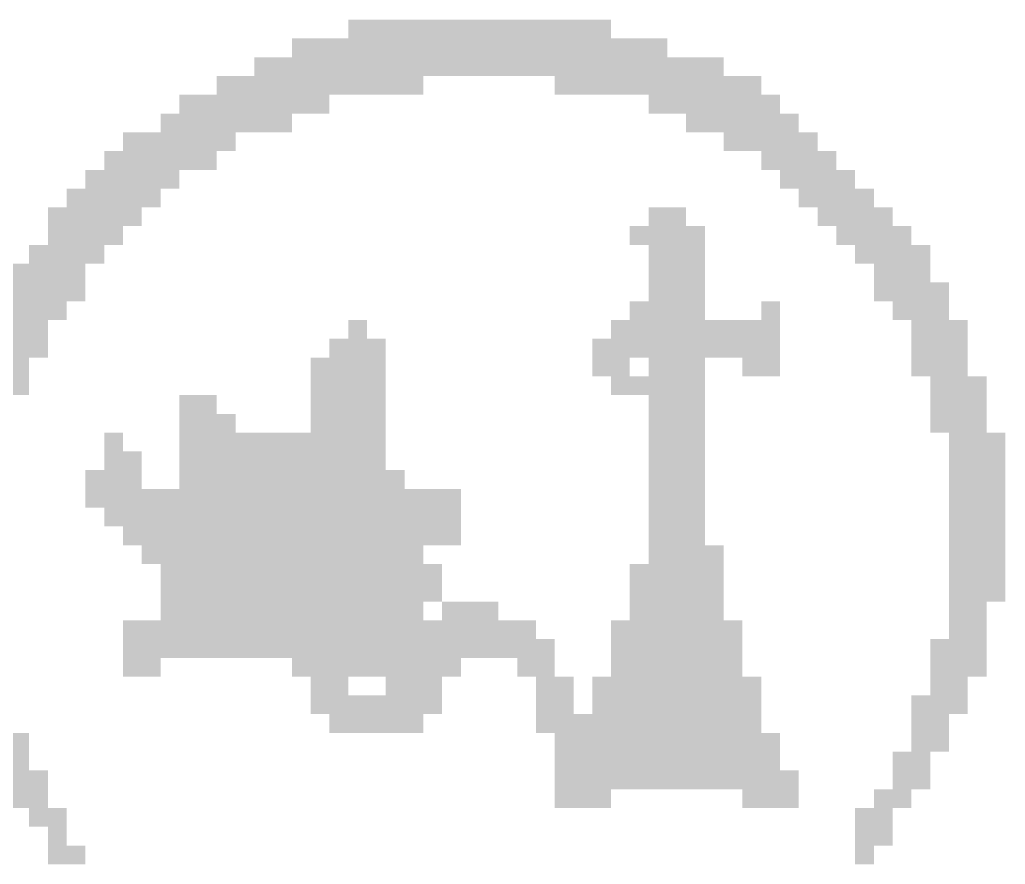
# Paper-space layout '02 Building 3D Model' of a CAD drawing. Header units: millimetres. Extents: x 5 to 415, y 7 to 290.
# Drawn here: x 373.38 to 386.5, y 92.75 to 104 of the extents above; entities that cross this region are included whole.
import ezdxf

# ---------------------------------------------------------------- set-up
doc = ezdxf.new("R2010")
doc.units = ezdxf.units.MM
doc.layers.add('BRANDING', color=7, linetype='Continuous')

# ---------------------------------------------------------------- blocks, each defined once
blk = doc.blocks.new('SHEET_02_BUILDING_3D')
at = {"layer": 'BRANDING'}
for points in [[(377.75, 104), (378, 104), (377.75, 103.75), (378, 103.75)], [(378, 104), (378.5, 104), (378, 103.75), (378.5, 103.75)], [(378.5, 104), (378.75, 104), (378.5, 103.75), (378.75, 103.75)], [(378.75, 104), (379, 104), (378.75, 103.75), (379, 103.75)], [(379, 104), (380, 104), (379, 103.75), (380, 103.75)], [(380, 104), (380.75, 104), (380, 103.75), (380.75, 103.75)], [(380.75, 104), (381.25, 104), (380.75, 103.75), (381.25, 103.75)], [(377, 103.75), (377.25, 103.75), (377, 103.5), (377.25, 103.5)], [(377.25, 103.75), (377.5, 103.75), (377.25, 103.5), (377.5, 103.5)], [(377.5, 103.75), (378, 103.75), (377.5, 103.5), (378, 103.5)], [(378, 103.75), (378.25, 103.75), (378, 103.5), (378.25, 103.5)], [(378.25, 103.75), (379, 103.75), (378.25, 103.5), (379, 103.5)], [(379, 103.75), (379.75, 103.75), (379, 103.5), (379.75, 103.5)], [(379.75, 103.75), (380.5, 103.75), (379.75, 103.5), (380.5, 103.5)], [(380.5, 103.75), (381.75, 103.75), (380.5, 103.5), (381.75, 103.5)], [(381.75, 103.75), (382, 103.75), (381.75, 103.5), (382, 103.5)], [(376.5, 103.5), (376.75, 103.5), (376.5, 103.25), (376.75, 103.25)], [(376.75, 103.5), (377.25, 103.5), (376.75, 103.25), (377.25, 103.25)], [(377.25, 103.5), (377.75, 103.5), (377.25, 103.25), (377.75, 103.25)], [(377.75, 103.5), (378.75, 103.5), (377.75, 103.25), (378.75, 103.25)], [(378.75, 103.5), (379, 103.5), (378.75, 103.25), (379, 103.25)], [(379, 103.5), (380.5, 103.5), (379, 103.25), (380.5, 103.25)], [(380.5, 103.5), (380.75, 103.5), (380.5, 103.25), (380.75, 103.25)], [(380.75, 103.5), (381.5, 103.5), (380.75, 103.25), (381.5, 103.25)], [(381.5, 103.5), (382.25, 103.5), (381.5, 103.25), (382.25, 103.25)], [(382.25, 103.5), (382.75, 103.5), (382.25, 103.25), (382.75, 103.25)], [(376, 103.25), (376.25, 103.25), (376, 103), (376.25, 103)], [(376.25, 103.25), (376.5, 103.25), (376.25, 103), (376.5, 103)], [(376.5, 103.25), (377, 103.25), (376.5, 103), (377, 103)], [(377, 103.25), (377.5, 103.25), (377, 103), (377.5, 103)], [(377.5, 103.25), (378, 103.25), (377.5, 103), (378, 103)], [(378, 103.25), (378.25, 103.25), (378, 103), (378.25, 103)], [(378.25, 103.25), (378.75, 103.25), (378.25, 103), (378.75, 103)], [(380.5, 103.25), (381, 103.25), (380.5, 103), (381, 103)], [(381, 103.25), (381.25, 103.25), (381, 103), (381.25, 103)], [(381.25, 103.25), (382.25, 103.25), (381.25, 103), (382.25, 103)], [(382.25, 103.25), (382.75, 103.25), (382.25, 103), (382.75, 103)], [(382.75, 103.25), (383.25, 103.25), (382.75, 103), (383.25, 103)], [(375.5, 103), (375.75, 103), (375.5, 102.75), (375.75, 102.75)], [(375.75, 103), (376, 103), (375.75, 102.75), (376, 102.75)], [(376, 103), (376.25, 103), (376, 102.75), (376.25, 102.75)], [(376.25, 103), (376.5, 103), (376.25, 102.75), (376.5, 102.75)], [(376.5, 103), (377, 103), (376.5, 102.75), (377, 102.75)], [(377, 103), (377.25, 103), (377, 102.75), (377.25, 102.75)], [(377.25, 103), (377.5, 103), (377.25, 102.75), (377.5, 102.75)], [(381.75, 103), (382, 103), (381.75, 102.75), (382, 102.75)], [(382, 103), (382.75, 103), (382, 102.75), (382.75, 102.75)], [(382.75, 103), (383.25, 103), (382.75, 102.75), (383.25, 102.75)], [(383.25, 103), (383.5, 103), (383.25, 102.75), (383.5, 102.75)], [(375.25, 102.75), (376, 102.75), (375.25, 102.5), (376, 102.5)], [(376, 102.75), (376.5, 102.75), (376, 102.5), (376.5, 102.5)], [(376.5, 102.75), (376.75, 102.75), (376.5, 102.5), (376.75, 102.5)], [(376.75, 102.75), (377, 102.75), (376.75, 102.5), (377, 102.5)], [(382.25, 102.75), (382.5, 102.75), (382.25, 102.5), (382.5, 102.5)], [(382.5, 102.75), (383, 102.75), (382.5, 102.5), (383, 102.5)], [(383, 102.75), (383.5, 102.75), (383, 102.5), (383.5, 102.5)], [(383.5, 102.75), (383.75, 102.75), (383.5, 102.5), (383.75, 102.5)], [(374.75, 102.5), (375, 102.5), (374.75, 102.25), (375, 102.25)], [(375, 102.5), (375.25, 102.5), (375, 102.25), (375.25, 102.25)], [(375.25, 102.5), (375.5, 102.5), (375.25, 102.25), (375.5, 102.25)], [(375.5, 102.5), (375.75, 102.5), (375.5, 102.25), (375.75, 102.25)], [(375.75, 102.5), (376, 102.5), (375.75, 102.25), (376, 102.25)], [(376, 102.5), (376.25, 102.5), (376, 102.25), (376.25, 102.25)], [(382.75, 102.5), (383, 102.5), (382.75, 102.25), (383, 102.25)], [(383, 102.5), (383.5, 102.5), (383, 102.25), (383.5, 102.25)], [(383.5, 102.5), (384, 102.5), (383.5, 102.25), (384, 102.25)], [(374.5, 102.25), (374.75, 102.25), (374.5, 102), (374.75, 102)], [(374.75, 102.25), (375, 102.25), (374.75, 102), (375, 102)], [(375, 102.25), (375.25, 102.25), (375, 102), (375.25, 102)], [(375.25, 102.25), (375.5, 102.25), (375.25, 102), (375.5, 102)], [(375.5, 102.25), (375.75, 102.25), (375.5, 102), (375.75, 102)], [(375.75, 102.25), (376, 102.25), (375.75, 102), (376, 102)], [(383.25, 102.25), (383.5, 102.25), (383.25, 102), (383.5, 102)], [(383.5, 102.25), (383.75, 102.25), (383.5, 102), (383.75, 102)], [(383.75, 102.25), (384.25, 102.25), (383.75, 102), (384.25, 102)], [(374.25, 102), (374.5, 102), (374.25, 101.75), (374.5, 101.75)], [(374.5, 102), (374.75, 102), (374.5, 101.75), (374.75, 101.75)], [(374.75, 102), (375, 102), (374.75, 101.75), (375, 101.75)], [(375, 102), (375.5, 102), (375, 101.75), (375.5, 101.75)], [(383.5, 102), (383.75, 102), (383.5, 101.75), (383.75, 101.75)], [(383.75, 102), (384, 102), (383.75, 101.75), (384, 101.75)], [(384, 102), (384.5, 102), (384, 101.75), (384.5, 101.75)], [(374, 101.75), (374.25, 101.75), (374, 101.5), (374.25, 101.5)], [(374.25, 101.75), (374.75, 101.75), (374.25, 101.5), (374.75, 101.5)], [(374.75, 101.75), (375, 101.75), (374.75, 101.5), (375, 101.5)], [(375, 101.75), (375.25, 101.75), (375, 101.5), (375.25, 101.5)], [(383.75, 101.75), (384, 101.75), (383.75, 101.5), (384, 101.5)], [(384, 101.75), (384.25, 101.75), (384, 101.5), (384.25, 101.5)], [(384.25, 101.75), (384.75, 101.75), (384.25, 101.5), (384.75, 101.5)], [(373.75, 101.5), (374, 101.5), (373.75, 101.25), (374, 101.25)], [(374, 101.5), (374.75, 101.5), (374, 101.25), (374.75, 101.25)], [(374.75, 101.5), (375, 101.5), (374.75, 101.25), (375, 101.25)], [(381.75, 101.5), (382, 101.5), (381.75, 101.25), (382, 101.25)], [(382, 101.5), (382.25, 101.5), (382, 101.25), (382.25, 101.25)], [(384, 101.5), (384.25, 101.5), (384, 101.25), (384.25, 101.25)], [(384.25, 101.5), (384.5, 101.5), (384.25, 101.25), (384.5, 101.25)], [(384.5, 101.5), (385, 101.5), (384.5, 101.25), (385, 101.25)], [(373.75, 101.25), (374, 101.25), (373.75, 101), (374, 101)], [(374, 101.25), (374.25, 101.25), (374, 101), (374.25, 101)], [(374.25, 101.25), (374.5, 101.25), (374.25, 101), (374.5, 101)], [(374.5, 101.25), (374.75, 101.25), (374.5, 101), (374.75, 101)], [(381.5, 101.25), (382, 101.25), (381.5, 101), (382, 101)], [(382, 101.25), (382.25, 101.25), (382, 101), (382.25, 101)], [(382.25, 101.25), (382.5, 101.25), (382.25, 101), (382.5, 101)], [(384.25, 101.25), (384.5, 101.25), (384.25, 101), (384.5, 101)], [(384.5, 101.25), (384.75, 101.25), (384.5, 101), (384.75, 101)], [(384.75, 101.25), (385, 101.25), (384.75, 101), (385, 101)], [(385, 101.25), (385.25, 101.25), (385, 101), (385.25, 101)], [(373.5, 101), (373.75, 101), (373.5, 100.75), (373.75, 100.75)], [(373.75, 101), (374, 101), (373.75, 100.75), (374, 100.75)], [(374, 101), (374.25, 101), (374, 100.75), (374.25, 100.75)], [(374.25, 101), (374.5, 101), (374.25, 100.75), (374.5, 100.75)], [(381.75, 101), (382, 101), (381.75, 100.75), (382, 100.75)], [(382, 101), (382.25, 101), (382, 100.75), (382.25, 100.75)], [(382.25, 101), (382.5, 101), (382.25, 100.75), (382.5, 100.75)], [(384.5, 101), (385.25, 101), (384.5, 100.75), (385.25, 100.75)], [(385.25, 101), (385.5, 101), (385.25, 100.75), (385.5, 100.75)], [(373.25, 100.75), (373.5, 100.75), (373.25, 100.5), (373.5, 100.5)], [(373.5, 100.75), (373.75, 100.75), (373.5, 100.5), (373.75, 100.5)], [(373.75, 100.75), (374, 100.75), (373.75, 100.5), (374, 100.5)], [(374, 100.75), (374.25, 100.75), (374, 100.5), (374.25, 100.5)], [(381.75, 100.75), (382, 100.75), (381.75, 100.5), (382, 100.5)], [(382, 100.75), (382.5, 100.75), (382, 100.5), (382.5, 100.5)], [(384.75, 100.75), (385.5, 100.75), (384.75, 100.5), (385.5, 100.5)], [(373.25, 100.5), (373.5, 100.5), (373.25, 100.25), (373.5, 100.25)], [(373.5, 100.5), (373.75, 100.5), (373.5, 100.25), (373.75, 100.25)], [(373.75, 100.5), (374, 100.5), (373.75, 100.25), (374, 100.25)], [(374, 100.5), (374.25, 100.5), (374, 100.25), (374.25, 100.25)], [(381.75, 100.5), (382, 100.5), (381.75, 100.25), (382, 100.25)], [(382, 100.5), (382.25, 100.5), (382, 100.25), (382.25, 100.25)], [(382.25, 100.5), (382.5, 100.5), (382.25, 100.25), (382.5, 100.25)], [(384.75, 100.5), (385, 100.5), (384.75, 100.25), (385, 100.25)], [(385, 100.5), (385.5, 100.5), (385, 100.25), (385.5, 100.25)], [(385.5, 100.5), (385.75, 100.5), (385.5, 100.25), (385.75, 100.25)], [(373.25, 100.25), (373.5, 100.25), (373.25, 100), (373.5, 100)], [(373.5, 100.25), (373.75, 100.25), (373.5, 100), (373.75, 100)], [(373.75, 100.25), (374, 100.25), (373.75, 100), (374, 100)], [(381.5, 100.25), (381.75, 100.25), (381.5, 100), (381.75, 100)], [(381.75, 100.25), (382, 100.25), (381.75, 100), (382, 100)], [(382, 100.25), (382.25, 100.25), (382, 100), (382.25, 100)], [(382.25, 100.25), (382.5, 100.25), (382.25, 100), (382.5, 100)], [(383.25, 100.25), (383.5, 100.25), (383.25, 100), (383.5, 100)], [(385, 100.25), (385.75, 100.25), (385, 100), (385.75, 100)], [(373.25, 100), (373.5, 100), (373.25, 99.75), (373.5, 99.75)], [(373.5, 100), (373.75, 100), (373.5, 99.75), (373.75, 99.75)], [(377.75, 100), (378, 100), (377.75, 99.75), (378, 99.75)], [(381.25, 100), (381.5, 100), (381.25, 99.75), (381.5, 99.75)], [(381.5, 100), (381.75, 100), (381.5, 99.75), (381.75, 99.75)], [(381.75, 100), (382.5, 100), (381.75, 99.75), (382.5, 99.75)], [(382.5, 100), (382.75, 100), (382.5, 99.75), (382.75, 99.75)], [(382.75, 100), (383.25, 100), (382.75, 99.75), (383.25, 99.75)], [(383.25, 100), (383.5, 100), (383.25, 99.75), (383.5, 99.75)], [(385.25, 100), (385.75, 100), (385.25, 99.75), (385.75, 99.75)], [(385.75, 100), (386, 100), (385.75, 99.75), (386, 99.75)], [(373.25, 99.75), (373.5, 99.75), (373.25, 99.5), (373.5, 99.5)], [(373.5, 99.75), (373.75, 99.75), (373.5, 99.5), (373.75, 99.5)], [(377.5, 99.75), (377.75, 99.75), (377.5, 99.5), (377.75, 99.5)], [(377.75, 99.75), (378, 99.75), (377.75, 99.5), (378, 99.5)], [(378, 99.75), (378.25, 99.75), (378, 99.5), (378.25, 99.5)], [(381, 99.75), (381.25, 99.75), (381, 99.5), (381.25, 99.5)], [(381.25, 99.75), (381.75, 99.75), (381.25, 99.5), (381.75, 99.5)], [(381.75, 99.75), (382.75, 99.75), (381.75, 99.5), (382.75, 99.5)], [(382.75, 99.75), (383.25, 99.75), (382.75, 99.5), (383.25, 99.5)], [(383.25, 99.75), (383.5, 99.75), (383.25, 99.5), (383.5, 99.5)], [(385.25, 99.75), (386, 99.75), (385.25, 99.5), (386, 99.5)], [(373.25, 99.5), (373.5, 99.5), (373.25, 99.25), (373.5, 99.25)], [(377.25, 99.5), (377.5, 99.5), (377.25, 99.25), (377.5, 99.25)], [(377.5, 99.5), (377.75, 99.5), (377.5, 99.25), (377.75, 99.25)], [(377.75, 99.5), (378, 99.5), (377.75, 99.25), (378, 99.25)], [(378, 99.5), (378.25, 99.5), (378, 99.25), (378.25, 99.25)], [(381, 99.5), (381.5, 99.5), (381, 99.25), (381.5, 99.25)], [(381.75, 99.5), (382, 99.5), (381.75, 99.25), (382, 99.25)], [(382, 99.5), (382.25, 99.5), (382, 99.25), (382.25, 99.25)], [(382.25, 99.5), (382.5, 99.5), (382.25, 99.25), (382.5, 99.25)], [(383, 99.5), (383.25, 99.5), (383, 99.25), (383.25, 99.25)], [(383.25, 99.5), (383.5, 99.5), (383.25, 99.25), (383.5, 99.25)], [(385.25, 99.5), (385.5, 99.5), (385.25, 99.25), (385.5, 99.25)], [(385.5, 99.5), (386, 99.5), (385.5, 99.25), (386, 99.25)], [(373.25, 99.25), (373.5, 99.25), (373.25, 99), (373.5, 99)], [(377.25, 99.25), (377.5, 99.25), (377.25, 99), (377.5, 99)], [(377.5, 99.25), (378, 99.25), (377.5, 99), (378, 99)], [(378, 99.25), (378.25, 99.25), (378, 99), (378.25, 99)], [(381.25, 99.25), (381.5, 99.25), (381.25, 99), (381.5, 99)], [(381.5, 99.25), (382, 99.25), (381.5, 99), (382, 99)], [(382, 99.25), (382.25, 99.25), (382, 99), (382.25, 99)], [(382.25, 99.25), (382.5, 99.25), (382.25, 99), (382.5, 99)], [(385.5, 99.25), (386, 99.25), (385.5, 99), (386, 99)], [(386, 99.25), (386.25, 99.25), (386, 99), (386.25, 99)], [(375.5, 99), (376, 99), (375.5, 98.75), (376, 98.75)], [(377.25, 99), (377.5, 99), (377.25, 98.75), (377.5, 98.75)], [(377.5, 99), (377.75, 99), (377.5, 98.75), (377.75, 98.75)], [(377.75, 99), (378, 99), (377.75, 98.75), (378, 98.75)], [(378, 99), (378.25, 99), (378, 98.75), (378.25, 98.75)], [(381.75, 99), (382.5, 99), (381.75, 98.75), (382.5, 98.75)], [(385.5, 99), (386.25, 99), (385.5, 98.75), (386.25, 98.75)], [(375.5, 98.75), (375.75, 98.75), (375.5, 98.5), (375.75, 98.5)], [(375.75, 98.75), (376, 98.75), (375.75, 98.5), (376, 98.5)], [(376, 98.75), (376.25, 98.75), (376, 98.5), (376.25, 98.5)], [(377.25, 98.75), (377.5, 98.75), (377.25, 98.5), (377.5, 98.5)], [(377.5, 98.75), (378, 98.75), (377.5, 98.5), (378, 98.5)], [(378, 98.75), (378.25, 98.75), (378, 98.5), (378.25, 98.5)], [(381.75, 98.75), (382, 98.75), (381.75, 98.5), (382, 98.5)], [(382, 98.75), (382.25, 98.75), (382, 98.5), (382.25, 98.5)], [(382.25, 98.75), (382.5, 98.75), (382.25, 98.5), (382.5, 98.5)], [(385.5, 98.75), (385.75, 98.75), (385.5, 98.5), (385.75, 98.5)], [(385.75, 98.75), (386.25, 98.75), (385.75, 98.5), (386.25, 98.5)], [(374.5, 98.5), (374.75, 98.5), (374.5, 98.25), (374.75, 98.25)], [(375.5, 98.5), (375.75, 98.5), (375.5, 98.25), (375.75, 98.25)], [(375.75, 98.5), (376, 98.5), (375.75, 98.25), (376, 98.25)], [(376, 98.5), (376.25, 98.5), (376, 98.25), (376.25, 98.25)], [(376.25, 98.5), (377.5, 98.5), (376.25, 98.25), (377.5, 98.25)], [(377.5, 98.5), (378, 98.5), (377.5, 98.25), (378, 98.25)], [(378, 98.5), (378.25, 98.5), (378, 98.25), (378.25, 98.25)], [(381.75, 98.5), (382, 98.5), (381.75, 98.25), (382, 98.25)], [(382, 98.5), (382.5, 98.5), (382, 98.25), (382.5, 98.25)], [(385.75, 98.5), (386.25, 98.5), (385.75, 98.25), (386.25, 98.25)], [(386.25, 98.5), (386.5, 98.5), (386.25, 98.25), (386.5, 98.25)], [(374.5, 98.25), (374.75, 98.25), (374.5, 98), (374.75, 98)], [(374.75, 98.25), (375, 98.25), (374.75, 98), (375, 98)], [(375.5, 98.25), (375.75, 98.25), (375.5, 98), (375.75, 98)], [(375.75, 98.25), (376, 98.25), (375.75, 98), (376, 98)], [(376, 98.25), (376.25, 98.25), (376, 98), (376.25, 98)], [(376.25, 98.25), (376.5, 98.25), (376.25, 98), (376.5, 98)], [(376.5, 98.25), (376.75, 98.25), (376.5, 98), (376.75, 98)], [(376.75, 98.25), (377, 98.25), (376.75, 98), (377, 98)], [(377, 98.25), (377.25, 98.25), (377, 98), (377.25, 98)], [(377.25, 98.25), (377.5, 98.25), (377.25, 98), (377.5, 98)], [(377.5, 98.25), (378, 98.25), (377.5, 98), (378, 98)], [(378, 98.25), (378.25, 98.25), (378, 98), (378.25, 98)], [(381.75, 98.25), (382, 98.25), (381.75, 98), (382, 98)], [(382, 98.25), (382.25, 98.25), (382, 98), (382.25, 98)], [(382.25, 98.25), (382.5, 98.25), (382.25, 98), (382.5, 98)], [(385.75, 98.25), (386.25, 98.25), (385.75, 98), (386.25, 98)], [(386.25, 98.25), (386.5, 98.25), (386.25, 98), (386.5, 98)], [(374.25, 98), (374.5, 98), (374.25, 97.75), (374.5, 97.75)], [(374.5, 98), (374.75, 98), (374.5, 97.75), (374.75, 97.75)], [(374.75, 98), (375, 98), (374.75, 97.75), (375, 97.75)], [(375.5, 98), (375.75, 98), (375.5, 97.75), (375.75, 97.75)], [(375.75, 98), (376, 98), (375.75, 97.75), (376, 97.75)], [(376, 98), (376.25, 98), (376, 97.75), (376.25, 97.75)], [(376.25, 98), (376.5, 98), (376.25, 97.75), (376.5, 97.75)], [(376.5, 98), (376.75, 98), (376.5, 97.75), (376.75, 97.75)], [(376.75, 98), (377.25, 98), (376.75, 97.75), (377.25, 97.75)], [(377.25, 98), (377.5, 98), (377.25, 97.75), (377.5, 97.75)], [(377.5, 98), (377.75, 98), (377.5, 97.75), (377.75, 97.75)], [(377.75, 98), (378, 98), (377.75, 97.75), (378, 97.75)], [(378, 98), (378.25, 98), (378, 97.75), (378.25, 97.75)], [(378.25, 98), (378.5, 98), (378.25, 97.75), (378.5, 97.75)], [(381.75, 98), (382, 98), (381.75, 97.75), (382, 97.75)], [(382, 98), (382.25, 98), (382, 97.75), (382.25, 97.75)], [(382.25, 98), (382.5, 98), (382.25, 97.75), (382.5, 97.75)], [(385.75, 98), (386.25, 98), (385.75, 97.75), (386.25, 97.75)], [(386.25, 98), (386.5, 98), (386.25, 97.75), (386.5, 97.75)], [(374.25, 97.75), (374.5, 97.75), (374.25, 97.5), (374.5, 97.5)], [(374.5, 97.75), (375, 97.75), (374.5, 97.5), (375, 97.5)], [(375, 97.75), (375.25, 97.75), (375, 97.5), (375.25, 97.5)], [(375.25, 97.75), (375.5, 97.75), (375.25, 97.5), (375.5, 97.5)], [(375.5, 97.75), (376, 97.75), (375.5, 97.5), (376, 97.5)], [(376, 97.75), (376.25, 97.75), (376, 97.5), (376.25, 97.5)], [(376.25, 97.75), (376.5, 97.75), (376.25, 97.5), (376.5, 97.5)], [(376.5, 97.75), (377, 97.75), (376.5, 97.5), (377, 97.5)], [(377, 97.75), (377.5, 97.75), (377, 97.5), (377.5, 97.5)], [(377.5, 97.75), (378.25, 97.75), (377.5, 97.5), (378.25, 97.5)], [(378.25, 97.75), (378.5, 97.75), (378.25, 97.5), (378.5, 97.5)], [(378.5, 97.75), (379, 97.75), (378.5, 97.5), (379, 97.5)], [(379, 97.75), (379.25, 97.75), (379, 97.5), (379.25, 97.5)], [(381.75, 97.75), (382, 97.75), (381.75, 97.5), (382, 97.5)], [(382, 97.75), (382.25, 97.75), (382, 97.5), (382.25, 97.5)], [(382.25, 97.75), (382.5, 97.75), (382.25, 97.5), (382.5, 97.5)], [(385.75, 97.75), (386.25, 97.75), (385.75, 97.5), (386.25, 97.5)], [(386.25, 97.75), (386.5, 97.75), (386.25, 97.5), (386.5, 97.5)], [(374.5, 97.5), (374.75, 97.5), (374.5, 97.25), (374.75, 97.25)], [(374.75, 97.5), (375.5, 97.5), (374.75, 97.25), (375.5, 97.25)], [(375.5, 97.5), (375.75, 97.5), (375.5, 97.25), (375.75, 97.25)], [(375.75, 97.5), (376, 97.5), (375.75, 97.25), (376, 97.25)], [(376, 97.5), (376.5, 97.5), (376, 97.25), (376.5, 97.25)], [(376.5, 97.5), (377, 97.5), (376.5, 97.25), (377, 97.25)], [(377, 97.5), (377.5, 97.5), (377, 97.25), (377.5, 97.25)], [(377.5, 97.5), (377.75, 97.5), (377.5, 97.25), (377.75, 97.25)], [(377.75, 97.5), (378.25, 97.5), (377.75, 97.25), (378.25, 97.25)], [(378.25, 97.5), (378.5, 97.5), (378.25, 97.25), (378.5, 97.25)], [(378.5, 97.5), (379, 97.5), (378.5, 97.25), (379, 97.25)], [(379, 97.5), (379.25, 97.5), (379, 97.25), (379.25, 97.25)], [(381.75, 97.5), (382, 97.5), (381.75, 97.25), (382, 97.25)], [(382, 97.5), (382.25, 97.5), (382, 97.25), (382.25, 97.25)], [(382.25, 97.5), (382.5, 97.5), (382.25, 97.25), (382.5, 97.25)], [(385.75, 97.5), (386.25, 97.5), (385.75, 97.25), (386.25, 97.25)], [(386.25, 97.5), (386.5, 97.5), (386.25, 97.25), (386.5, 97.25)], [(374.75, 97.25), (375, 97.25), (374.75, 97), (375, 97)], [(375, 97.25), (375.75, 97.25), (375, 97), (375.75, 97)], [(375.75, 97.25), (376, 97.25), (375.75, 97), (376, 97)], [(376, 97.25), (376.5, 97.25), (376, 97), (376.5, 97)], [(376.5, 97.25), (376.75, 97.25), (376.5, 97), (376.75, 97)], [(376.75, 97.25), (377, 97.25), (376.75, 97), (377, 97)], [(377, 97.25), (377.5, 97.25), (377, 97), (377.5, 97)], [(377.5, 97.25), (377.75, 97.25), (377.5, 97), (377.75, 97)], [(377.75, 97.25), (378, 97.25), (377.75, 97), (378, 97)], [(378, 97.25), (378.25, 97.25), (378, 97), (378.25, 97)], [(378.25, 97.25), (378.5, 97.25), (378.25, 97), (378.5, 97)], [(378.5, 97.25), (378.75, 97.25), (378.5, 97), (378.75, 97)], [(378.75, 97.25), (379, 97.25), (378.75, 97), (379, 97)], [(379, 97.25), (379.25, 97.25), (379, 97), (379.25, 97)], [(381.75, 97.25), (382, 97.25), (381.75, 97), (382, 97)], [(382, 97.25), (382.25, 97.25), (382, 97), (382.25, 97)], [(382.25, 97.25), (382.5, 97.25), (382.25, 97), (382.5, 97)], [(385.75, 97.25), (386, 97.25), (385.75, 97), (386, 97)], [(386, 97.25), (386.25, 97.25), (386, 97), (386.25, 97)], [(386.25, 97.25), (386.5, 97.25), (386.25, 97), (386.5, 97)], [(375, 97), (375.25, 97), (375, 96.75), (375.25, 96.75)], [(375.25, 97), (375.5, 97), (375.25, 96.75), (375.5, 96.75)], [(375.5, 97), (376.75, 97), (375.5, 96.75), (376.75, 96.75)], [(376.75, 97), (377.25, 97), (376.75, 96.75), (377.25, 96.75)], [(377.25, 97), (378, 97), (377.25, 96.75), (378, 96.75)], [(378, 97), (378.25, 97), (378, 96.75), (378.25, 96.75)], [(378.25, 97), (378.5, 97), (378.25, 96.75), (378.5, 96.75)], [(378.5, 97), (378.75, 97), (378.5, 96.75), (378.75, 96.75)], [(381.75, 97), (382, 97), (381.75, 96.75), (382, 96.75)], [(382, 97), (382.25, 97), (382, 96.75), (382.25, 96.75)], [(382.25, 97), (382.5, 97), (382.25, 96.75), (382.5, 96.75)], [(382.5, 97), (382.75, 97), (382.5, 96.75), (382.75, 96.75)], [(385.75, 97), (386.25, 97), (385.75, 96.75), (386.25, 96.75)], [(386.25, 97), (386.5, 97), (386.25, 96.75), (386.5, 96.75)], [(375.25, 96.75), (375.5, 96.75), (375.25, 96.5), (375.5, 96.5)], [(375.5, 96.75), (377.75, 96.75), (375.5, 96.5), (377.75, 96.5)], [(377.75, 96.75), (378, 96.75), (377.75, 96.5), (378, 96.5)], [(378, 96.75), (378.75, 96.75), (378, 96.5), (378.75, 96.5)], [(378.75, 96.75), (379, 96.75), (378.75, 96.5), (379, 96.5)], [(381.5, 96.75), (381.75, 96.75), (381.5, 96.5), (381.75, 96.5)], [(381.75, 96.75), (382.25, 96.75), (381.75, 96.5), (382.25, 96.5)], [(382.25, 96.75), (382.5, 96.75), (382.25, 96.5), (382.5, 96.5)], [(382.5, 96.75), (382.75, 96.75), (382.5, 96.5), (382.75, 96.5)], [(385.75, 96.75), (386, 96.75), (385.75, 96.5), (386, 96.5)], [(386, 96.75), (386.25, 96.75), (386, 96.5), (386.25, 96.5)], [(386.25, 96.75), (386.5, 96.75), (386.25, 96.5), (386.5, 96.5)], [(375.25, 96.5), (375.5, 96.5), (375.25, 96.25), (375.5, 96.25)], [(375.5, 96.5), (375.75, 96.5), (375.5, 96.25), (375.75, 96.25)], [(375.75, 96.5), (377, 96.5), (375.75, 96.25), (377, 96.25)], [(377, 96.5), (377.25, 96.5), (377, 96.25), (377.25, 96.25)], [(377.25, 96.5), (378.25, 96.5), (377.25, 96.25), (378.25, 96.25)], [(378.25, 96.5), (378.5, 96.5), (378.25, 96.25), (378.5, 96.25)], [(378.5, 96.5), (378.75, 96.5), (378.5, 96.25), (378.75, 96.25)], [(378.75, 96.5), (379, 96.5), (378.75, 96.25), (379, 96.25)], [(381.5, 96.5), (381.75, 96.5), (381.5, 96.25), (381.75, 96.25)], [(381.75, 96.5), (382.25, 96.5), (381.75, 96.25), (382.25, 96.25)], [(382.25, 96.5), (382.5, 96.5), (382.25, 96.25), (382.5, 96.25)], [(382.5, 96.5), (382.75, 96.5), (382.5, 96.25), (382.75, 96.25)], [(385.75, 96.5), (386.25, 96.5), (385.75, 96.25), (386.25, 96.25)], [(386.25, 96.5), (386.5, 96.5), (386.25, 96.25), (386.5, 96.25)], [(375.25, 96.25), (375.5, 96.25), (375.25, 96), (375.5, 96)], [(375.5, 96.25), (375.75, 96.25), (375.5, 96), (375.75, 96)], [(375.75, 96.25), (377, 96.25), (375.75, 96), (377, 96)], [(377, 96.25), (377.5, 96.25), (377, 96), (377.5, 96)], [(377.5, 96.25), (378.5, 96.25), (377.5, 96), (378.5, 96)], [(378.5, 96.25), (378.75, 96.25), (378.5, 96), (378.75, 96)], [(379, 96.25), (379.75, 96.25), (379, 96), (379.75, 96)], [(381.5, 96.25), (381.75, 96.25), (381.5, 96), (381.75, 96)], [(381.75, 96.25), (382, 96.25), (381.75, 96), (382, 96)], [(382, 96.25), (382.25, 96.25), (382, 96), (382.25, 96)], [(382.25, 96.25), (382.5, 96.25), (382.25, 96), (382.5, 96)], [(382.5, 96.25), (382.75, 96.25), (382.5, 96), (382.75, 96)], [(385.75, 96.25), (386, 96.25), (385.75, 96), (386, 96)], [(386, 96.25), (386.25, 96.25), (386, 96), (386.25, 96)], [(374.75, 96), (375, 96), (374.75, 95.75), (375, 95.75)], [(375, 96), (375.25, 96), (375, 95.75), (375.25, 95.75)], [(375.25, 96), (375.5, 96), (375.25, 95.75), (375.5, 95.75)], [(375.5, 96), (375.75, 96), (375.5, 95.75), (375.75, 95.75)], [(375.75, 96), (376, 96), (375.75, 95.75), (376, 95.75)], [(376, 96), (376.5, 96), (376, 95.75), (376.5, 95.75)], [(376.5, 96), (376.75, 96), (376.5, 95.75), (376.75, 95.75)], [(376.75, 96), (377, 96), (376.75, 95.75), (377, 95.75)], [(377, 96), (377.75, 96), (377, 95.75), (377.75, 95.75)], [(377.75, 96), (378, 96), (377.75, 95.75), (378, 95.75)], [(378, 96), (378.25, 96), (378, 95.75), (378.25, 95.75)], [(378.25, 96), (378.5, 96), (378.25, 95.75), (378.5, 95.75)], [(378.5, 96), (378.75, 96), (378.5, 95.75), (378.75, 95.75)], [(378.75, 96), (379, 96), (378.75, 95.75), (379, 95.75)], [(379, 96), (379.25, 96), (379, 95.75), (379.25, 95.75)], [(379.25, 96), (379.75, 96), (379.25, 95.75), (379.75, 95.75)], [(379.75, 96), (380, 96), (379.75, 95.75), (380, 95.75)], [(380, 96), (380.25, 96), (380, 95.75), (380.25, 95.75)], [(381.25, 96), (381.5, 96), (381.25, 95.75), (381.5, 95.75)], [(381.5, 96), (381.75, 96), (381.5, 95.75), (381.75, 95.75)], [(381.75, 96), (382, 96), (381.75, 95.75), (382, 95.75)], [(382, 96), (382.5, 96), (382, 95.75), (382.5, 95.75)], [(382.5, 96), (382.75, 96), (382.5, 95.75), (382.75, 95.75)], [(382.75, 96), (383, 96), (382.75, 95.75), (383, 95.75)], [(385.75, 96), (386.25, 96), (385.75, 95.75), (386.25, 95.75)], [(374.75, 95.75), (375, 95.75), (374.75, 95.5), (375, 95.5)], [(375, 95.75), (375.5, 95.75), (375, 95.5), (375.5, 95.5)], [(375.5, 95.75), (376, 95.75), (375.5, 95.5), (376, 95.5)], [(376, 95.75), (377, 95.75), (376, 95.5), (377, 95.5)], [(377, 95.75), (377.25, 95.75), (377, 95.5), (377.25, 95.5)], [(377.25, 95.75), (377.5, 95.75), (377.25, 95.5), (377.5, 95.5)], [(377.5, 95.75), (377.75, 95.75), (377.5, 95.5), (377.75, 95.5)], [(377.75, 95.75), (378.5, 95.75), (377.75, 95.5), (378.5, 95.5)], [(378.5, 95.75), (379.25, 95.75), (378.5, 95.5), (379.25, 95.5)], [(379.25, 95.75), (379.5, 95.75), (379.25, 95.5), (379.5, 95.5)], [(379.5, 95.75), (379.75, 95.75), (379.5, 95.5), (379.75, 95.5)], [(379.75, 95.75), (380, 95.75), (379.75, 95.5), (380, 95.5)], [(380, 95.75), (380.25, 95.75), (380, 95.5), (380.25, 95.5)], [(380.25, 95.75), (380.5, 95.75), (380.25, 95.5), (380.5, 95.5)], [(381.25, 95.75), (381.5, 95.75), (381.25, 95.5), (381.5, 95.5)], [(381.5, 95.75), (381.75, 95.75), (381.5, 95.5), (381.75, 95.5)], [(381.75, 95.75), (382.25, 95.75), (381.75, 95.5), (382.25, 95.5)], [(382.25, 95.75), (382.75, 95.75), (382.25, 95.5), (382.75, 95.5)], [(382.75, 95.75), (383, 95.75), (382.75, 95.5), (383, 95.5)], [(385.5, 95.75), (385.75, 95.75), (385.5, 95.5), (385.75, 95.5)], [(385.75, 95.75), (386.25, 95.75), (385.75, 95.5), (386.25, 95.5)], [(374.75, 95.5), (375.25, 95.5), (374.75, 95.25), (375.25, 95.25)], [(377, 95.5), (377.25, 95.5), (377, 95.25), (377.25, 95.25)], [(377.25, 95.5), (377.5, 95.5), (377.25, 95.25), (377.5, 95.25)], [(377.5, 95.5), (378, 95.5), (377.5, 95.25), (378, 95.25)], [(378, 95.5), (378.25, 95.5), (378, 95.25), (378.25, 95.25)], [(378.25, 95.5), (378.5, 95.5), (378.25, 95.25), (378.5, 95.25)], [(378.5, 95.5), (378.75, 95.5), (378.5, 95.25), (378.75, 95.25)], [(378.75, 95.5), (379, 95.5), (378.75, 95.25), (379, 95.25)], [(379, 95.5), (379.25, 95.5), (379, 95.25), (379.25, 95.25)], [(380, 95.5), (380.5, 95.5), (380, 95.25), (380.5, 95.25)], [(381.25, 95.5), (382, 95.5), (381.25, 95.25), (382, 95.25)], [(382, 95.5), (382.25, 95.5), (382, 95.25), (382.25, 95.25)], [(382.25, 95.5), (382.5, 95.5), (382.25, 95.25), (382.5, 95.25)], [(382.5, 95.5), (382.75, 95.5), (382.5, 95.25), (382.75, 95.25)], [(382.75, 95.5), (383, 95.5), (382.75, 95.25), (383, 95.25)], [(385.5, 95.5), (385.75, 95.5), (385.5, 95.25), (385.75, 95.25)], [(385.75, 95.5), (386, 95.5), (385.75, 95.25), (386, 95.25)], [(386, 95.5), (386.25, 95.5), (386, 95.25), (386.25, 95.25)], [(377.25, 95.25), (377.5, 95.25), (377.25, 95), (377.5, 95)], [(377.5, 95.25), (377.75, 95.25), (377.5, 95), (377.75, 95)], [(378.25, 95.25), (378.5, 95.25), (378.25, 95), (378.5, 95)], [(378.5, 95.25), (378.75, 95.25), (378.5, 95), (378.75, 95)], [(378.75, 95.25), (379, 95.25), (378.75, 95), (379, 95)], [(380.25, 95.25), (380.5, 95.25), (380.25, 95), (380.5, 95)], [(380.5, 95.25), (380.75, 95.25), (380.5, 95), (380.75, 95)], [(381, 95.25), (381.25, 95.25), (381, 95), (381.25, 95)], [(381.25, 95.25), (381.5, 95.25), (381.25, 95), (381.5, 95)], [(381.5, 95.25), (382, 95.25), (381.5, 95), (382, 95)], [(382, 95.25), (382.25, 95.25), (382, 95), (382.25, 95)], [(382.25, 95.25), (382.75, 95.25), (382.25, 95), (382.75, 95)], [(382.75, 95.25), (383, 95.25), (382.75, 95), (383, 95)], [(383, 95.25), (383.25, 95.25), (383, 95), (383.25, 95)], [(385.5, 95.25), (386, 95.25), (385.5, 95), (386, 95)], [(377.25, 95), (377.5, 95), (377.25, 94.75), (377.5, 94.75)], [(377.5, 95), (378.25, 95), (377.5, 94.75), (378.25, 94.75)], [(378.25, 95), (378.75, 95), (378.25, 94.75), (378.75, 94.75)], [(378.75, 95), (379, 95), (378.75, 94.75), (379, 94.75)], [(380.25, 95), (380.5, 95), (380.25, 94.75), (380.5, 94.75)], [(380.5, 95), (380.75, 95), (380.5, 94.75), (380.75, 94.75)], [(381, 95), (381.5, 95), (381, 94.75), (381.5, 94.75)], [(381.5, 95), (381.75, 95), (381.5, 94.75), (381.75, 94.75)], [(381.75, 95), (382.25, 95), (381.75, 94.75), (382.25, 94.75)], [(382.25, 95), (382.5, 95), (382.25, 94.75), (382.5, 94.75)], [(382.5, 95), (382.75, 95), (382.5, 94.75), (382.75, 94.75)], [(382.75, 95), (383, 95), (382.75, 94.75), (383, 94.75)], [(383, 95), (383.25, 95), (383, 94.75), (383.25, 94.75)], [(385.25, 95), (385.5, 95), (385.25, 94.75), (385.5, 94.75)], [(385.5, 95), (385.75, 95), (385.5, 94.75), (385.75, 94.75)], [(385.75, 95), (386, 95), (385.75, 94.75), (386, 94.75)], [(377.5, 94.75), (377.75, 94.75), (377.5, 94.5), (377.75, 94.5)], [(377.75, 94.75), (378.25, 94.75), (377.75, 94.5), (378.25, 94.5)], [(378.25, 94.75), (378.5, 94.75), (378.25, 94.5), (378.5, 94.5)], [(378.5, 94.75), (378.75, 94.75), (378.5, 94.5), (378.75, 94.5)], [(380.25, 94.75), (380.5, 94.75), (380.25, 94.5), (380.5, 94.5)], [(380.5, 94.75), (380.75, 94.75), (380.5, 94.5), (380.75, 94.5)], [(380.75, 94.75), (381, 94.75), (380.75, 94.5), (381, 94.5)], [(381, 94.75), (381.75, 94.75), (381, 94.5), (381.75, 94.5)], [(381.75, 94.75), (382.25, 94.75), (381.75, 94.5), (382.25, 94.5)], [(382.25, 94.75), (382.5, 94.75), (382.25, 94.5), (382.5, 94.5)], [(382.5, 94.75), (383, 94.75), (382.5, 94.5), (383, 94.5)], [(383, 94.75), (383.25, 94.75), (383, 94.5), (383.25, 94.5)], [(385.25, 94.75), (385.5, 94.75), (385.25, 94.5), (385.5, 94.5)], [(385.5, 94.75), (385.75, 94.75), (385.5, 94.5), (385.75, 94.5)], [(373.25, 94.5), (373.5, 94.5), (373.25, 94.25), (373.5, 94.25)], [(380.5, 94.5), (380.75, 94.5), (380.5, 94.25), (380.75, 94.25)], [(380.75, 94.5), (381, 94.5), (380.75, 94.25), (381, 94.25)], [(381, 94.5), (381.25, 94.5), (381, 94.25), (381.25, 94.25)], [(381.25, 94.5), (381.5, 94.5), (381.25, 94.25), (381.5, 94.25)], [(381.5, 94.5), (381.75, 94.5), (381.5, 94.25), (381.75, 94.25)], [(381.75, 94.5), (382, 94.5), (381.75, 94.25), (382, 94.25)], [(382, 94.5), (382.25, 94.5), (382, 94.25), (382.25, 94.25)], [(382.25, 94.5), (382.75, 94.5), (382.25, 94.25), (382.75, 94.25)], [(382.75, 94.5), (383.25, 94.5), (382.75, 94.25), (383.25, 94.25)], [(383.25, 94.5), (383.5, 94.5), (383.25, 94.25), (383.5, 94.25)], [(385.25, 94.5), (385.5, 94.5), (385.25, 94.25), (385.5, 94.25)], [(385.5, 94.5), (385.75, 94.5), (385.5, 94.25), (385.75, 94.25)], [(373, 94.25), (373.5, 94.25), (373, 94), (373.5, 94)], [(380.5, 94.25), (380.75, 94.25), (380.5, 94), (380.75, 94)], [(380.75, 94.25), (381.5, 94.25), (380.75, 94), (381.5, 94)], [(381.5, 94.25), (381.75, 94.25), (381.5, 94), (381.75, 94)], [(381.75, 94.25), (382, 94.25), (381.75, 94), (382, 94)], [(382, 94.25), (382.5, 94.25), (382, 94), (382.5, 94)], [(382.5, 94.25), (382.75, 94.25), (382.5, 94), (382.75, 94)], [(382.75, 94.25), (383, 94.25), (382.75, 94), (383, 94)], [(383, 94.25), (383.25, 94.25), (383, 94), (383.25, 94)], [(383.25, 94.25), (383.5, 94.25), (383.25, 94), (383.5, 94)], [(385, 94.25), (385.25, 94.25), (385, 94), (385.25, 94)], [(385.25, 94.25), (385.5, 94.25), (385.25, 94), (385.5, 94)], [(373.25, 94), (373.5, 94), (373.25, 93.75), (373.5, 93.75)], [(373.5, 94), (373.75, 94), (373.5, 93.75), (373.75, 93.75)], [(380.5, 94), (380.75, 94), (380.5, 93.75), (380.75, 93.75)], [(380.75, 94), (381.25, 94), (380.75, 93.75), (381.25, 93.75)], [(381.25, 94), (383.5, 94), (381.25, 93.75), (383.5, 93.75)], [(383.5, 94), (383.75, 94), (383.5, 93.75), (383.75, 93.75)], [(385, 94), (385.25, 94), (385, 93.75), (385.25, 93.75)], [(385.25, 94), (385.5, 94), (385.25, 93.75), (385.5, 93.75)], [(373.25, 93.75), (373.5, 93.75), (373.25, 93.5), (373.5, 93.5)], [(373.5, 93.75), (373.75, 93.75), (373.5, 93.5), (373.75, 93.5)], [(380.5, 93.75), (380.75, 93.75), (380.5, 93.5), (380.75, 93.5)], [(380.75, 93.75), (381, 93.75), (380.75, 93.5), (381, 93.5)], [(381, 93.75), (381.25, 93.75), (381, 93.5), (381.25, 93.5)], [(383, 93.75), (383.25, 93.75), (383, 93.5), (383.25, 93.5)], [(383.25, 93.75), (383.5, 93.75), (383.25, 93.5), (383.5, 93.5)], [(383.5, 93.75), (383.75, 93.75), (383.5, 93.5), (383.75, 93.5)], [(384.75, 93.75), (385.25, 93.75), (384.75, 93.5), (385.25, 93.5)], [(373.5, 93.5), (373.75, 93.5), (373.5, 93.25), (373.75, 93.25)], [(373.75, 93.5), (374, 93.5), (373.75, 93.25), (374, 93.25)], [(384.5, 93.5), (384.75, 93.5), (384.5, 93.25), (384.75, 93.25)], [(384.75, 93.5), (385, 93.5), (384.75, 93.25), (385, 93.25)], [(373.75, 93.25), (374, 93.25), (373.75, 93), (374, 93)], [(384.5, 93.25), (384.75, 93.25), (384.5, 93), (384.75, 93)], [(384.75, 93.25), (385, 93.25), (384.75, 93), (385, 93)], [(373.75, 93), (374.25, 93), (373.75, 92.75), (374.25, 92.75)], [(384.5, 93), (384.75, 93), (384.5, 92.75), (384.75, 92.75)]]:
    blk.add_solid(points, dxfattribs=at)

psp = doc.layouts.new('02 Building 3D Model')

# ---------------------------------------------------------------- block references
psp.add_blockref('SHEET_02_BUILDING_3D', (0, 0))

doc.saveas('drawing.dxf')
